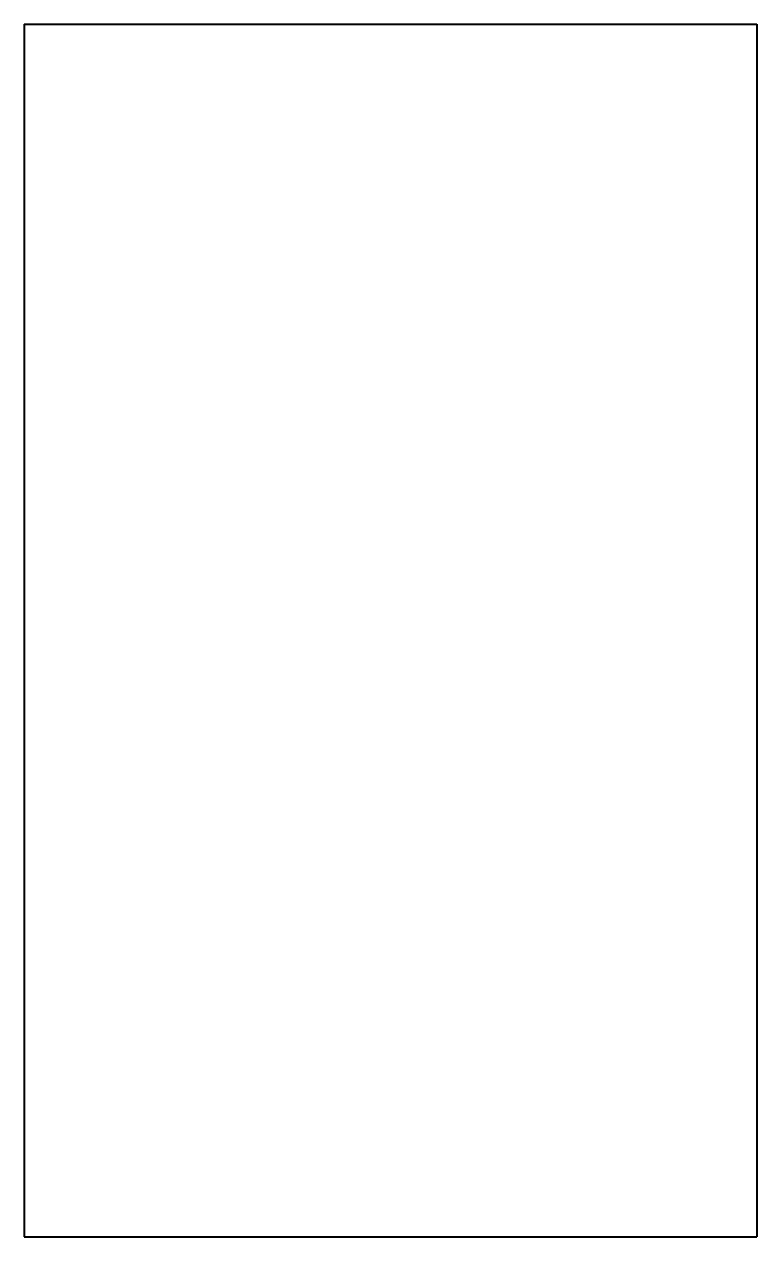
# Model space of a CAD drawing. Header units: inches. Extents: x 14.39 to 15.57, y -20.9 to -18.93.
import ezdxf

# ---------------------------------------------------------------- set-up
doc = ezdxf.new("R2010")
doc.units = ezdxf.units.IN
doc.header["$MEASUREMENT"] = 0
doc.layers.add('Visible', color=7, linetype='Continuous', lineweight=40)

msp = doc.modelspace()

# ---------------------------------------------------------------- linework, layer by layer
at = {"layer": 'Visible'}
for p, q in [((14.3858, -18.9291), (15.5748, -18.9291)), ((14.3858, -18.9291), (14.3858, -20.8976)), ((15.5748, -18.9291), (15.5748, -20.8976)), ((14.3858, -20.8976), (15.5748, -20.8976))]:
    msp.add_line(p, q, dxfattribs=at)

doc.saveas('drawing.dxf')
